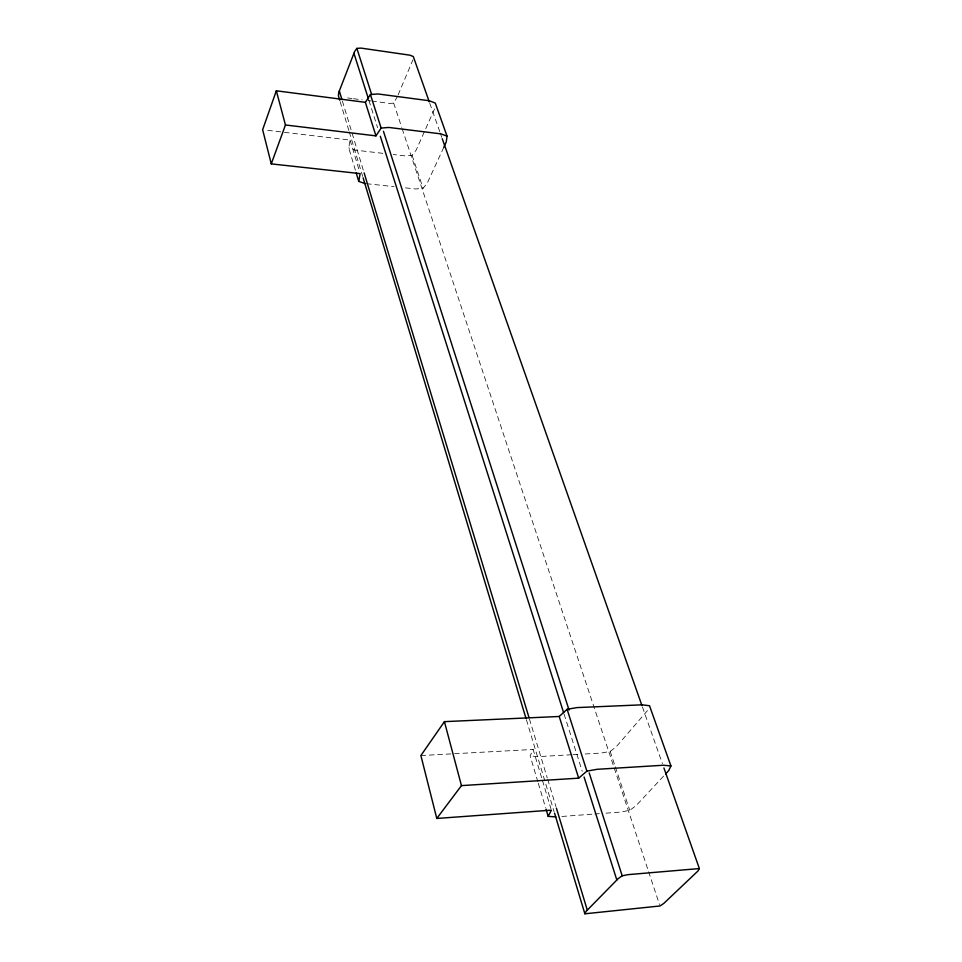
<?xml version="1.0" encoding="UTF-8"?>
<svg xmlns="http://www.w3.org/2000/svg" width="962" height="962" viewBox="0 0 962 962"><rect width="100%" height="100%" fill="white"/><g stroke="black" fill="none" stroke-linecap="round" stroke-linejoin="round"><path stroke-width="0.72" stroke-dasharray="4.81 3.61" d="M355.411 170.238L348.749 147.907L350.084 140.079L264.117 129.906M537.878 781.829L530.146 755.916L533.128 749.446L542.039 779.1M397.583 96.188L393.674 103.114L389.754 103.427L372.318 101.154M398.148 94.841L412.926 59.824M434.535 108.922L416.149 150.156L412.085 155.267L404.966 155.892L393.181 154.521M443.783 147.306L427.224 183.189L423.064 188.299L415.812 188.973L404.196 187.734M647.45 710.617L616.293 746.704L610.185 751.418L600.973 753.078L583.321 754.076M663.588 776.118L636.074 805.687L629.761 810.317L620.346 812.096L605.351 813.215M561.88 816.461L593.362 814.105M594.853 813.996L599.35 813.66M571.56 754.737L537.722 756.649L530.146 755.916M573.027 754.653L581.854 754.16M420.887 755.543L533.128 749.446M366.438 183.694L394.035 186.64M382.876 153.331L354.906 150.096L348.749 147.907M347.631 97.944L351.996 98.509M353.439 98.701L362.157 99.832M367.965 100.589L370.875 100.962M429.773 103.295L439.754 131.638M440.259 133.057L441.75 137.313M642.448 707.01L662.421 763.696M412.085 155.267L423.064 188.299M610.185 751.418L614.85 765.439M615.307 766.846L629.761 810.317M393.674 103.114L401.719 127.357M402.188 128.776L648.147 870.321M648.616 871.752L659.499 904.545M368.939 100.493L377.585 127.669M564.069 714.105L582.263 771.308M342.376 101.034L363.684 171.452M529.425 718.999L547.258 777.921M547.703 779.352L555.964 806.661M340.163 101.659L348.821 130.411M349.254 131.842L362.686 176.407M526.406 719.744L554.124 811.748M350.084 140.079L359.74 172.21M542.46 780.507L550.937 808.741M538.299 783.272L545.598 807.743"/><path stroke-width="1.44" d="M364.995 183.55L358.742 181.409L360.149 173.605L271.272 163.889L262.638 129.726L276.334 90.801L365.368 102.333L375.962 135.882L285.449 124.976L276.334 90.801M365.368 102.333L370.418 94.541L377.934 93.951L429.268 100.745L435.293 103.102L447.053 136.171L446.236 141.991L443.783 147.306M271.272 163.889L285.449 124.976M555.892 816.906L548.184 816.377L551.37 810.148L436.796 818.458L420.887 755.543L444.42 721.644L559.211 716.474L567.111 709.295L576.984 707.599L642.207 704.821L649.53 705.759L670.935 765.968L668.686 770.634L665.632 773.917M375.962 135.882L381.144 128.078L388.792 127.441L440.945 133.874L447.053 136.171M699.362 868.566L697.955 871.007L663.744 903.462L659.968 905.976L584.872 913.804L585.93 911.519L618.277 878.546L622.198 875.805L628.09 874.638L699.362 868.566L663.912 767.941M429.28 101.876L413.299 56.53L409.968 55.183L360.99 48.1L356.878 48.389L354.641 51.467L338.648 92.713L338.432 95.911L339.73 100.228M436.796 818.458L461.459 785.617L578.679 778.162L586.892 771.151L596.993 769.311L663.503 765.235L670.935 765.968M442.255 138.732L641.955 705.591M356.878 48.389L371.536 94.12M383.453 131.277L569.047 710.04M589.201 772.919L622.198 875.805M370.418 94.541L381.144 128.078M567.111 709.295L586.892 771.151M353.932 53.295L368.494 99.062M380.315 136.255L563.624 712.674M584.09 777.031L616.834 880.014M559.211 716.474L578.679 778.162M339.333 90.969L341.943 99.591M364.129 172.883L528.992 717.556M556.397 808.104L587.289 910.136M363.119 177.85L525.973 718.313M554.557 813.179L584.872 913.804M356.253 173.04L358.742 181.409M546.031 809.174L548.184 816.377M444.42 721.644L461.459 785.617"/></g></svg>
